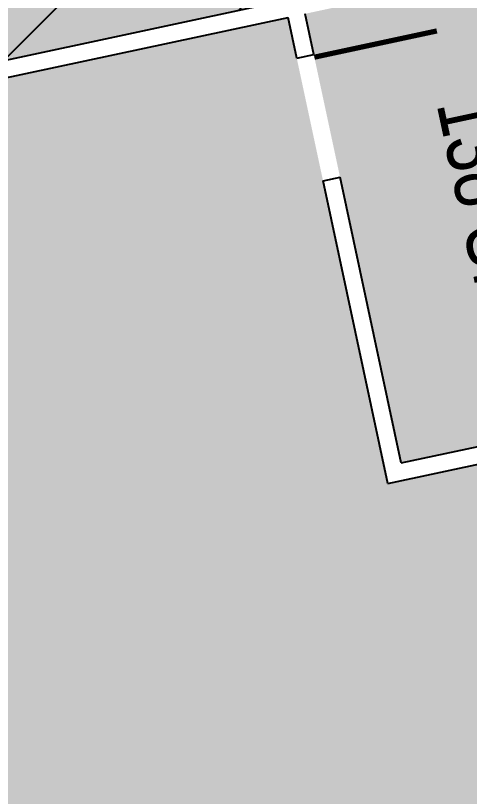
# Model space of a CAD drawing. Header units: inches. Extents: x 69208489 to 69211574, y 27667965 to 27670281.
# Drawn here: x 69209704.1 to 69209834.5, y 27668574.9 to 27668799.3 of the extents above; entities that cross this region are included whole.
import ezdxf
from ezdxf.enums import TextEntityAlignment as Align

# ---------------------------------------------------------------- set-up
doc = ezdxf.new("R2010")
doc.units = ezdxf.units.IN
doc.header["$LTSCALE"] = 10
doc.header["$MEASUREMENT"] = 0
for name, color, linetype in [('A-DOOR', 2, 'CONTINUOUS'), ('A-WALL', 5, 'CONTINUOUS'), ('AREA-TEXT', 3, 'CONTINUOUS'), ('Rooms-Capacity', 4, 'CONTINUOUS'), ('Rooms-Category-Color', 7, 'CONTINUOUS'), ('Rooms-College-Color', 7, 'CONTINUOUS'), ('Rooms-Department-Color', 7, 'CONTINUOUS'), ('Rooms-Division-Color', 7, 'CONTINUOUS')]:
    doc.layers.add(name, color=color, linetype=linetype)
doc.styles.add('CP_AREA', font='arial.ttf', dxfattribs={"height": 15})

msp = doc.modelspace()

# ---------------------------------------------------------------- hatches: boundary and pattern name
at = {"layer": 'Rooms-Capacity'}
h = msp.add_hatch(dxfattribs=at)
h.set_pattern_fill('ANSI31', color=256, scale=300, style=0)
h.set_pattern_definition([(45, (0, 0), (-26.516504294, 26.516504294), [])])
h.paths.add_polyline_path([(69209743.87, 27668978.69), (69209781.35, 27668803.66), (69209631.74, 27668771.62), (69209596.54, 27668764.09), (69209479.2, 27668738.96), (69209467.68, 27668792.74), (69209466.64, 27668797.63), (69209465.17, 27668797.31), (69209464.75, 27668799.27), (69209460.14, 27668820.78), (69209459.73, 27668822.74), (69209452.19, 27668857.94), (69209451.77, 27668859.89), (69209448.84, 27668873.58), (69209448.42, 27668875.54), (69209449.89, 27668875.85), (69209449.57, 27668877.32), (69209441.72, 27668913.99)])
at = {"layer": 'Rooms-Category-Color', "true_color": 0xffe090}
msp.add_hatch(color=41, dxfattribs=at).paths.add_polyline_path([(69209743.87, 27668978.69), (69209781.35, 27668803.66), (69209631.74, 27668771.62), (69209596.54, 27668764.09), (69209479.2, 27668738.96), (69209467.68, 27668792.74), (69209466.64, 27668797.63), (69209465.17, 27668797.31), (69209464.75, 27668799.27), (69209460.14, 27668820.78), (69209459.73, 27668822.74), (69209452.19, 27668857.94), (69209451.77, 27668859.89), (69209448.84, 27668873.58), (69209448.42, 27668875.54), (69209449.89, 27668875.85), (69209449.57, 27668877.32), (69209441.72, 27668913.99)])
at = {"layer": 'Rooms-Category-Color', "true_color": 0xe3f498}
for points in [[(69209787.29, 27668799.82), (69209929.07, 27668830.18), (69209958.81, 27668691.33), (69209887.92, 27668676.15), (69209885.82, 27668685.93), (69209814.93, 27668670.75), (69209797.34, 27668752.88), (69209792.1, 27668777.33), (69209789.8, 27668788.09)], [(69209881.98, 27668679.99), (69209903.34, 27668580.25), (69209837.33, 27668566.12), (69209836.08, 27668571.99), (69209824.34, 27668569.47), (69209825.6, 27668563.61), (69209530.3, 27668500.37), (69209528.41, 27668509.17), (69209518.57, 27668555.12), (69209516.89, 27668562.95), (69209491.14, 27668683.22), (69209489.67, 27668682.91), (69209489.25, 27668684.86), (69209481.71, 27668720.06), (69209481.29, 27668722.02), (69209482.76, 27668722.33), (69209480.25, 27668734.07), (69209597.59, 27668759.2), (69209632.79, 27668766.73), (69209782.4, 27668798.77), (69209784.91, 27668787.04), (69209792.45, 27668751.84), (69209811.09, 27668664.81)]]:
    msp.add_hatch(color=61, dxfattribs=at).paths.add_polyline_path(points)
at = {"layer": 'Rooms-College-Color', "true_color": 0xb2d6e9}
for points in [[(69209743.87, 27668978.69), (69209781.35, 27668803.66), (69209631.74, 27668771.62), (69209596.54, 27668764.09), (69209479.2, 27668738.96), (69209467.68, 27668792.74), (69209466.64, 27668797.63), (69209465.17, 27668797.31), (69209464.75, 27668799.27), (69209460.14, 27668820.78), (69209459.73, 27668822.74), (69209452.19, 27668857.94), (69209451.77, 27668859.89), (69209448.84, 27668873.58), (69209448.42, 27668875.54), (69209449.89, 27668875.85), (69209449.57, 27668877.32), (69209441.72, 27668913.99)], [(69209787.29, 27668799.82), (69209929.07, 27668830.18), (69209958.81, 27668691.33), (69209887.92, 27668676.15), (69209885.82, 27668685.93), (69209814.93, 27668670.75), (69209797.34, 27668752.88), (69209792.1, 27668777.33), (69209789.8, 27668788.09)], [(69209881.98, 27668679.99), (69209903.34, 27668580.25), (69209837.33, 27668566.12), (69209836.08, 27668571.99), (69209824.34, 27668569.47), (69209825.6, 27668563.61), (69209530.3, 27668500.37), (69209528.41, 27668509.17), (69209518.57, 27668555.12), (69209516.89, 27668562.95), (69209491.14, 27668683.22), (69209489.67, 27668682.91), (69209489.25, 27668684.86), (69209481.71, 27668720.06), (69209481.29, 27668722.02), (69209482.76, 27668722.33), (69209480.25, 27668734.07), (69209597.59, 27668759.2), (69209632.79, 27668766.73), (69209782.4, 27668798.77), (69209784.91, 27668787.04), (69209792.45, 27668751.84), (69209811.09, 27668664.81)]]:
    msp.add_hatch(color=254, dxfattribs=at).paths.add_polyline_path(points)
at = {"layer": 'Rooms-Department-Color', "true_color": 0xb2d6e9}
for points in [[(69209743.87, 27668978.69), (69209781.35, 27668803.66), (69209631.74, 27668771.62), (69209596.54, 27668764.09), (69209479.2, 27668738.96), (69209467.68, 27668792.74), (69209466.64, 27668797.63), (69209465.17, 27668797.31), (69209464.75, 27668799.27), (69209460.14, 27668820.78), (69209459.73, 27668822.74), (69209452.19, 27668857.94), (69209451.77, 27668859.89), (69209448.84, 27668873.58), (69209448.42, 27668875.54), (69209449.89, 27668875.85), (69209449.57, 27668877.32), (69209441.72, 27668913.99)], [(69209787.29, 27668799.82), (69209929.07, 27668830.18), (69209958.81, 27668691.33), (69209887.92, 27668676.15), (69209885.82, 27668685.93), (69209814.93, 27668670.75), (69209797.34, 27668752.88), (69209792.1, 27668777.33), (69209789.8, 27668788.09)], [(69209881.98, 27668679.99), (69209903.34, 27668580.25), (69209837.33, 27668566.12), (69209836.08, 27668571.99), (69209824.34, 27668569.47), (69209825.6, 27668563.61), (69209530.3, 27668500.37), (69209528.41, 27668509.17), (69209518.57, 27668555.12), (69209516.89, 27668562.95), (69209491.14, 27668683.22), (69209489.67, 27668682.91), (69209489.25, 27668684.86), (69209481.71, 27668720.06), (69209481.29, 27668722.02), (69209482.76, 27668722.33), (69209480.25, 27668734.07), (69209597.59, 27668759.2), (69209632.79, 27668766.73), (69209782.4, 27668798.77), (69209784.91, 27668787.04), (69209792.45, 27668751.84), (69209811.09, 27668664.81)]]:
    msp.add_hatch(color=254, dxfattribs=at).paths.add_polyline_path(points)
at = {"layer": 'Rooms-Division-Color', "true_color": 0xb2d6e9}
for points in [[(69209743.87, 27668978.69), (69209781.35, 27668803.66), (69209631.74, 27668771.62), (69209596.54, 27668764.09), (69209479.2, 27668738.96), (69209467.68, 27668792.74), (69209466.64, 27668797.63), (69209465.17, 27668797.31), (69209464.75, 27668799.27), (69209460.14, 27668820.78), (69209459.73, 27668822.74), (69209452.19, 27668857.94), (69209451.77, 27668859.89), (69209448.84, 27668873.58), (69209448.42, 27668875.54), (69209449.89, 27668875.85), (69209449.57, 27668877.32), (69209441.72, 27668913.99)], [(69209787.29, 27668799.82), (69209929.07, 27668830.18), (69209958.81, 27668691.33), (69209887.92, 27668676.15), (69209885.82, 27668685.93), (69209814.93, 27668670.75), (69209797.34, 27668752.88), (69209792.1, 27668777.33), (69209789.8, 27668788.09)], [(69209881.98, 27668679.99), (69209903.34, 27668580.25), (69209837.33, 27668566.12), (69209836.08, 27668571.99), (69209824.34, 27668569.47), (69209825.6, 27668563.61), (69209530.3, 27668500.37), (69209528.41, 27668509.17), (69209518.57, 27668555.12), (69209516.89, 27668562.95), (69209491.14, 27668683.22), (69209489.67, 27668682.91), (69209489.25, 27668684.86), (69209481.71, 27668720.06), (69209481.29, 27668722.02), (69209482.76, 27668722.33), (69209480.25, 27668734.07), (69209597.59, 27668759.2), (69209632.79, 27668766.73), (69209782.4, 27668798.77), (69209784.91, 27668787.04), (69209792.45, 27668751.84), (69209811.09, 27668664.81)]]:
    msp.add_hatch(color=254, dxfattribs=at).paths.add_polyline_path(points)

# ---------------------------------------------------------------- linework, layer by layer
at = {"layer": 'A-DOOR'}
msp.add_lwpolyline([(69209789.96, 27668787.35, 1.5, 1.5, 0), (69209825.16, 27668794.89, 0, 0, 0), (69209825.32, 27668794.16, 0, 0, -0.414214), (69209795.87, 27668752.57, 0, 0, -0.414214)], format="xyseb", dxfattribs=at)
at = {"layer": 'A-WALL'}
for p, q in [((69209614.14, 27668767.85), (69209781.35, 27668803.66)), ((69209615.19, 27668762.97), (69209782.4, 27668798.77)), ((69209784.91, 27668787.04), (69209782.4, 27668798.77)), ((69209789.8, 27668788.09), (69209787.29, 27668799.82)), ((69209784.91, 27668787.04), (69209789.8, 27668788.09)), ((69209792.45, 27668751.84), (69209797.34, 27668752.88)), ((69209814.93, 27668670.75), (69209797.34, 27668752.88)), ((69209811.09, 27668664.81), (69209792.45, 27668751.84)), ((69209814.93, 27668670.75), (69209885.82, 27668685.93)), ((69209811.09, 27668664.81), (69209881.98, 27668679.99))]:
    msp.add_line(p, q, dxfattribs=at)

# ---------------------------------------------------------------- texts
at = {"layer": 'AREA-TEXT', "style": 'CP_AREA', "width": 0.75}
msp.add_text('138 SF', height=18, rotation=282.09, dxfattribs=at).set_placement((69209840.2, 27668746.05), align=Align.MIDDLE_CENTER)

doc.saveas('drawing.dxf')
